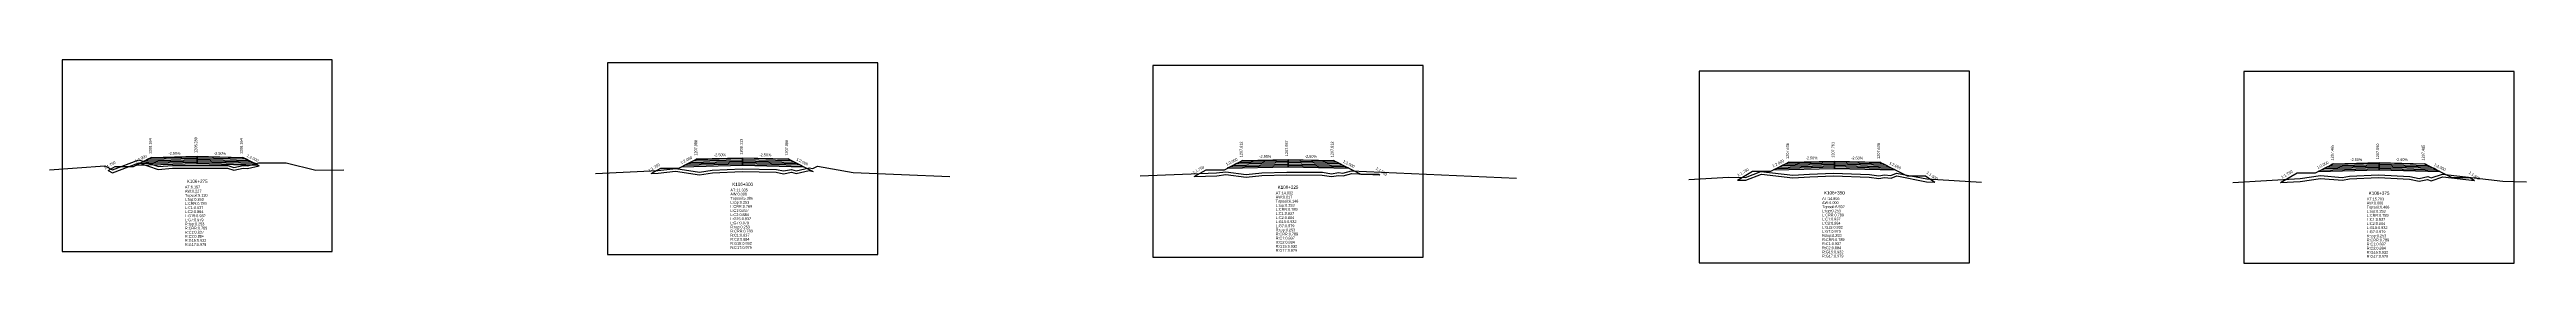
# Model space of a CAD drawing. Extents: x -7 to 78429, y 1189 to 1262.
# Drawn here: x 49687.4 to 49959.7, y 1196.6 to 1218.9 of the extents above; entities that cross this region are included whole.
import ezdxf
from ezdxf.enums import TextEntityAlignment as Align

# ---------------------------------------------------------------- set-up
doc = ezdxf.new("R2010")
doc.units = 0

msp = doc.modelspace()

# ---------------------------------------------------------------- linework, layer by layer
at = {"layer": 'A4_BORDER', "color": 7}
for points in [[(49688.762, 1197.864), (49718.462, 1197.864), (49718.462, 1218.864), (49688.762, 1218.864), (49688.762, 1197.864)], [(49748.727, 1197.537), (49778.427, 1197.537), (49778.427, 1218.537), (49748.727, 1218.537), (49748.727, 1197.537)], [(49808.68, 1197.216), (49838.38, 1197.216), (49838.38, 1218.216), (49808.68, 1218.216), (49808.68, 1197.216)], [(49868.741, 1196.601), (49898.441, 1196.601), (49898.441, 1217.601), (49868.741, 1217.601), (49868.741, 1196.601)], [(49928.618, 1196.562), (49958.318, 1196.562), (49958.318, 1217.562), (49928.618, 1217.562), (49928.618, 1196.562)]]:
    msp.add_lwpolyline(points, dxfattribs=at)
at = {"layer": 'CLEAR_GROUND', "color": 8}
for points in [[(49693.825, 1206.714), (49694.289, 1206.465), (49697.202, 1207.569), (49699.313, 1206.849), (49700.905, 1206.973), (49703.491, 1206.987), (49706.934, 1206.966), (49707.629, 1206.758), (49708.668, 1206.976), (49709.15, 1206.932), (49710.436, 1207.25), (49710.44, 1207.25)], [(49753.525, 1206.387), (49754.292, 1206.423), (49756.211, 1206.661), (49758.839, 1206.249), (49760.244, 1206.479), (49763.515, 1206.612), (49767.258, 1206.534), (49768.072, 1206.375), (49768.933, 1206.526), (49769.444, 1206.392), (49770.882, 1206.716), (49771.316, 1206.618)], [(49813.225, 1206.066), (49815.695, 1206.156), (49816.69, 1206.281), (49818.932, 1205.979), (49820.668, 1206.169), (49823.399, 1206.262), (49827.286, 1206.229), (49828.326, 1206.07), (49829.084, 1206.192), (49829.576, 1206.128), (49830.547, 1206.393), (49833.612, 1206.257)], [(49872.925, 1205.684), (49873.874, 1205.663), (49875.563, 1206.307), (49879.007, 1205.909), (49880.883, 1206.037), (49883.51, 1206.148), (49887.432, 1205.986), (49888.491, 1205.843), (49889.103, 1205.948), (49889.845, 1205.887), (49890.456, 1206.126), (49893.706, 1205.502), (49894.619, 1205.451)], [(49932.625, 1205.412), (49934.813, 1205.538), (49937.047, 1205.861), (49939.434, 1205.67), (49940.235, 1205.803), (49943.417, 1205.968), (49946.827, 1205.763), (49947.868, 1205.56), (49948.795, 1205.757), (49949.207, 1205.612), (49950.477, 1206.025), (49953.976, 1205.626)]]:
    msp.add_lwpolyline(points, dxfattribs=at)
at = {"layer": 'DESIGN_ROAD_TRIMMED', "color": 1}
for points in [[(49693.825, 1206.714), (49694.612, 1207.164), (49696.612, 1207.164), (49698.612, 1208.164), (49698.612, 1208.164), (49698.507, 1208.111), (49698.507, 1208.111), (49698.191, 1207.953), (49698.191, 1207.953), (49697.875, 1207.796), (49697.875, 1207.796), (49697.56, 1207.638), (49697.56, 1207.638), (49697.244, 1207.48), (49697.244, 1207.48), (49696.928, 1207.322), (49703.612, 1207.489), (49703.612, 1207.639), (49703.612, 1207.639), (49703.612, 1207.789), (49703.612, 1207.789), (49703.612, 1207.939), (49703.612, 1207.939), (49703.612, 1208.089), (49703.612, 1208.089), (49703.612, 1208.239), (49703.612, 1208.239), (49703.612, 1208.289), (49703.612, 1208.289), (49703.612, 1208.289), (49703.612, 1208.289), (49703.612, 1208.289), (49703.612, 1208.239), (49703.612, 1208.239), (49703.612, 1208.089), (49703.612, 1208.089), (49703.612, 1207.939), (49703.612, 1207.939), (49703.612, 1207.789), (49703.612, 1207.789), (49703.612, 1207.639), (49703.612, 1207.639), (49703.612, 1207.489), (49710.297, 1207.322), (49709.981, 1207.48), (49709.981, 1207.48), (49709.665, 1207.638), (49709.665, 1207.638), (49709.349, 1207.796), (49709.349, 1207.796), (49709.033, 1207.953), (49709.033, 1207.953), (49708.718, 1208.111), (49708.718, 1208.111), (49708.612, 1208.164), (49708.612, 1208.164), (49710.44, 1207.25)], [(49753.525, 1206.387), (49754.577, 1206.988), (49756.577, 1206.988), (49758.577, 1207.988), (49758.577, 1207.988), (49758.472, 1207.935), (49758.472, 1207.935), (49758.156, 1207.777), (49758.156, 1207.777), (49757.84, 1207.62), (49757.84, 1207.62), (49757.524, 1207.462), (49757.524, 1207.462), (49757.209, 1207.304), (49757.209, 1207.304), (49756.893, 1207.146), (49763.577, 1207.313), (49763.577, 1207.463), (49763.577, 1207.463), (49763.577, 1207.613), (49763.577, 1207.613), (49763.577, 1207.763), (49763.577, 1207.763), (49763.577, 1207.913), (49763.577, 1207.913), (49763.577, 1208.063), (49763.577, 1208.063), (49763.577, 1208.113), (49763.577, 1208.113), (49763.577, 1208.113), (49763.577, 1208.113), (49763.577, 1208.113), (49763.577, 1208.063), (49763.577, 1208.063), (49763.577, 1207.913), (49763.577, 1207.913), (49763.577, 1207.763), (49763.577, 1207.763), (49763.577, 1207.613), (49763.577, 1207.613), (49763.577, 1207.463), (49763.577, 1207.463), (49763.577, 1207.313), (49770.261, 1207.146), (49769.945, 1207.304), (49769.945, 1207.304), (49769.63, 1207.462), (49769.63, 1207.462), (49769.314, 1207.62), (49769.314, 1207.62), (49768.998, 1207.777), (49768.998, 1207.777), (49768.682, 1207.935), (49768.682, 1207.935), (49768.577, 1207.988), (49768.577, 1207.988), (49771.316, 1206.618)], [(49813.225, 1206.066), (49814.53, 1206.812), (49816.53, 1206.812), (49818.53, 1207.812), (49818.53, 1207.812), (49818.425, 1207.759), (49818.425, 1207.759), (49818.109, 1207.601), (49818.109, 1207.601), (49817.793, 1207.444), (49817.793, 1207.444), (49817.477, 1207.286), (49817.477, 1207.286), (49817.162, 1207.128), (49817.162, 1207.128), (49816.846, 1206.97), (49823.53, 1207.137), (49823.53, 1207.287), (49823.53, 1207.287), (49823.53, 1207.437), (49823.53, 1207.437), (49823.53, 1207.587), (49823.53, 1207.587), (49823.53, 1207.737), (49823.53, 1207.737), (49823.53, 1207.887), (49823.53, 1207.887), (49823.53, 1207.937), (49823.53, 1207.937), (49823.53, 1207.937), (49823.53, 1207.937), (49823.53, 1207.937), (49823.53, 1207.887), (49823.53, 1207.887), (49823.53, 1207.737), (49823.53, 1207.737), (49823.53, 1207.587), (49823.53, 1207.587), (49823.53, 1207.437), (49823.53, 1207.437), (49823.53, 1207.287), (49823.53, 1207.287), (49823.53, 1207.137), (49830.214, 1206.97), (49829.898, 1207.128), (49829.898, 1207.128), (49829.583, 1207.286), (49829.583, 1207.286), (49829.267, 1207.444), (49829.267, 1207.444), (49828.951, 1207.601), (49828.951, 1207.601), (49828.635, 1207.759), (49828.635, 1207.759), (49828.53, 1207.812), (49828.53, 1207.812), (49831.53, 1206.312), (49833.53, 1206.312), (49833.612, 1206.257)], [(49872.925, 1205.684), (49874.591, 1206.636), (49876.591, 1206.636), (49878.591, 1207.636), (49878.591, 1207.636), (49878.486, 1207.583), (49878.486, 1207.583), (49878.17, 1207.425), (49878.17, 1207.425), (49877.854, 1207.268), (49877.854, 1207.268), (49877.539, 1207.11), (49877.539, 1207.11), (49877.223, 1206.952), (49877.223, 1206.952), (49876.907, 1206.794), (49883.591, 1206.961), (49883.591, 1207.111), (49883.591, 1207.111), (49883.591, 1207.261), (49883.591, 1207.261), (49883.591, 1207.411), (49883.591, 1207.411), (49883.591, 1207.561), (49883.591, 1207.561), (49883.591, 1207.711), (49883.591, 1207.711), (49883.591, 1207.761), (49883.591, 1207.761), (49883.591, 1207.761), (49883.591, 1207.761), (49883.591, 1207.761), (49883.591, 1207.711), (49883.591, 1207.711), (49883.591, 1207.561), (49883.591, 1207.561), (49883.591, 1207.411), (49883.591, 1207.411), (49883.591, 1207.261), (49883.591, 1207.261), (49883.591, 1207.111), (49883.591, 1207.111), (49883.591, 1206.961), (49890.275, 1206.794), (49889.96, 1206.952), (49889.96, 1206.952), (49889.644, 1207.11), (49889.644, 1207.11), (49889.328, 1207.268), (49889.328, 1207.268), (49889.012, 1207.425), (49889.012, 1207.425), (49888.696, 1207.583), (49888.696, 1207.583), (49888.591, 1207.636), (49888.591, 1207.636), (49891.591, 1206.136), (49893.591, 1206.136), (49894.619, 1205.451)], [(49932.625, 1205.412), (49934.468, 1206.465), (49936.468, 1206.465), (49938.468, 1207.465), (49938.468, 1207.465), (49938.363, 1207.412), (49938.363, 1207.412), (49938.047, 1207.254), (49938.047, 1207.254), (49937.731, 1207.097), (49937.731, 1207.097), (49937.416, 1206.939), (49937.416, 1206.939), (49937.1, 1206.781), (49937.1, 1206.781), (49936.784, 1206.623), (49943.468, 1206.79), (49943.468, 1206.94), (49943.468, 1206.94), (49943.468, 1207.09), (49943.468, 1207.09), (49943.468, 1207.24), (49943.468, 1207.24), (49943.468, 1207.39), (49943.468, 1207.39), (49943.468, 1207.54), (49943.468, 1207.54), (49943.468, 1207.59), (49943.468, 1207.59), (49943.468, 1207.59), (49943.468, 1207.59), (49943.468, 1207.59), (49943.468, 1207.54), (49943.468, 1207.54), (49943.468, 1207.39), (49943.468, 1207.39), (49943.468, 1207.24), (49943.468, 1207.24), (49943.468, 1207.09), (49943.468, 1207.09), (49943.468, 1206.94), (49943.468, 1206.94), (49943.468, 1206.79), (49950.152, 1206.623), (49949.837, 1206.781), (49949.837, 1206.781), (49949.521, 1206.939), (49949.521, 1206.939), (49949.205, 1207.097), (49949.205, 1207.097), (49948.889, 1207.254), (49948.889, 1207.254), (49948.574, 1207.412), (49948.574, 1207.412), (49948.468, 1207.465), (49948.468, 1207.465), (49951.468, 1205.965), (49953.468, 1205.965), (49953.976, 1205.626)]]:
    msp.add_lwpolyline(points, dxfattribs=at)
at = {"layer": 'FINISHED_ROAD', "color": 2}
for points in [[(49694.612, 1207.164), (49696.612, 1207.164), (49698.612, 1208.164), (49698.612, 1208.164), (49703.612, 1208.289), (49708.612, 1208.164), (49708.612, 1208.164)], [(49754.577, 1206.988), (49756.577, 1206.988), (49758.577, 1207.988), (49758.577, 1207.988), (49763.577, 1208.113), (49768.577, 1207.988), (49768.577, 1207.988)], [(49814.53, 1206.812), (49816.53, 1206.812), (49818.53, 1207.812), (49818.53, 1207.812), (49823.53, 1207.937), (49828.53, 1207.812), (49828.53, 1207.812), (49831.53, 1206.312), (49833.53, 1206.312)], [(49874.591, 1206.636), (49876.591, 1206.636), (49878.591, 1207.636), (49878.591, 1207.636), (49883.591, 1207.761), (49888.591, 1207.636), (49888.591, 1207.636), (49891.591, 1206.136), (49893.591, 1206.136)], [(49934.468, 1206.465), (49936.468, 1206.465), (49938.468, 1207.465), (49938.468, 1207.465), (49943.468, 1207.59), (49948.468, 1207.465), (49948.468, 1207.465), (49951.468, 1205.965), (49953.468, 1205.965)]]:
    msp.add_lwpolyline(points, dxfattribs=at)
at = {"layer": 'LAYER_0', "color": 4}
for points in [[(49698.612, 1208.164), (49698.507, 1208.111), (49703.612, 1208.239), (49703.612, 1208.289)], [(49758.577, 1207.988), (49758.472, 1207.935), (49763.577, 1208.063), (49763.577, 1208.113)], [(49818.53, 1207.812), (49818.425, 1207.759), (49823.53, 1207.887), (49823.53, 1207.937)], [(49878.591, 1207.636), (49878.486, 1207.583), (49883.591, 1207.711), (49883.591, 1207.761)], [(49938.468, 1207.465), (49938.363, 1207.412), (49943.468, 1207.54), (49943.468, 1207.59)]]:
    msp.add_lwpolyline(points, dxfattribs=at)
at = {"layer": 'LAYER_1', "color": 4}
for points in [[(49698.507, 1208.111), (49698.191, 1207.953), (49703.612, 1208.089), (49703.612, 1208.239)], [(49758.472, 1207.935), (49758.156, 1207.777), (49763.577, 1207.913), (49763.577, 1208.063)], [(49818.425, 1207.759), (49818.109, 1207.601), (49823.53, 1207.737), (49823.53, 1207.887)], [(49878.486, 1207.583), (49878.17, 1207.425), (49883.591, 1207.561), (49883.591, 1207.711)], [(49938.363, 1207.412), (49938.047, 1207.254), (49943.468, 1207.39), (49943.468, 1207.54)]]:
    msp.add_lwpolyline(points, dxfattribs=at)
at = {"layer": 'LAYER_10', "color": 6}
for points in [[(49709.665, 1207.638), (49709.981, 1207.48), (49703.612, 1207.639), (49703.612, 1207.789)], [(49769.63, 1207.462), (49769.945, 1207.304), (49763.577, 1207.463), (49763.577, 1207.613)], [(49829.583, 1207.286), (49829.898, 1207.128), (49823.53, 1207.287), (49823.53, 1207.437)], [(49889.644, 1207.11), (49889.96, 1206.952), (49883.591, 1207.111), (49883.591, 1207.261)], [(49949.521, 1206.939), (49949.837, 1206.781), (49943.468, 1206.94), (49943.468, 1207.09)]]:
    msp.add_lwpolyline(points, dxfattribs=at)
at = {"layer": 'LAYER_11', "color": 6}
for points in [[(49709.981, 1207.48), (49710.297, 1207.322), (49703.612, 1207.489), (49703.612, 1207.639)], [(49769.945, 1207.304), (49770.261, 1207.146), (49763.577, 1207.313), (49763.577, 1207.463)], [(49829.898, 1207.128), (49830.214, 1206.97), (49823.53, 1207.137), (49823.53, 1207.287)], [(49889.96, 1206.952), (49890.275, 1206.794), (49883.591, 1206.961), (49883.591, 1207.111)], [(49949.837, 1206.781), (49950.152, 1206.623), (49943.468, 1206.79), (49943.468, 1206.94)]]:
    msp.add_lwpolyline(points, dxfattribs=at)
at = {"layer": 'LAYER_2', "color": 4}
for points in [[(49698.191, 1207.953), (49697.875, 1207.796), (49703.612, 1207.939), (49703.612, 1208.089)], [(49758.156, 1207.777), (49757.84, 1207.62), (49763.577, 1207.763), (49763.577, 1207.913)], [(49818.109, 1207.601), (49817.793, 1207.444), (49823.53, 1207.587), (49823.53, 1207.737)], [(49878.17, 1207.425), (49877.854, 1207.268), (49883.591, 1207.411), (49883.591, 1207.561)], [(49938.047, 1207.254), (49937.731, 1207.097), (49943.468, 1207.24), (49943.468, 1207.39)]]:
    msp.add_lwpolyline(points, dxfattribs=at)
at = {"layer": 'LAYER_3', "color": 4}
for points in [[(49697.875, 1207.796), (49697.56, 1207.638), (49703.612, 1207.789), (49703.612, 1207.939)], [(49757.84, 1207.62), (49757.524, 1207.462), (49763.577, 1207.613), (49763.577, 1207.763)], [(49817.793, 1207.444), (49817.477, 1207.286), (49823.53, 1207.437), (49823.53, 1207.587)], [(49877.854, 1207.268), (49877.539, 1207.11), (49883.591, 1207.261), (49883.591, 1207.411)], [(49937.731, 1207.097), (49937.416, 1206.939), (49943.468, 1207.09), (49943.468, 1207.24)]]:
    msp.add_lwpolyline(points, dxfattribs=at)
at = {"layer": 'LAYER_4', "color": 4}
for points in [[(49697.56, 1207.638), (49697.244, 1207.48), (49703.612, 1207.639), (49703.612, 1207.789)], [(49757.524, 1207.462), (49757.209, 1207.304), (49763.577, 1207.463), (49763.577, 1207.613)], [(49817.477, 1207.286), (49817.162, 1207.128), (49823.53, 1207.287), (49823.53, 1207.437)], [(49877.539, 1207.11), (49877.223, 1206.952), (49883.591, 1207.111), (49883.591, 1207.261)], [(49937.416, 1206.939), (49937.1, 1206.781), (49943.468, 1206.94), (49943.468, 1207.09)]]:
    msp.add_lwpolyline(points, dxfattribs=at)
at = {"layer": 'LAYER_5', "color": 4}
for points in [[(49697.244, 1207.48), (49696.928, 1207.322), (49703.612, 1207.489), (49703.612, 1207.639)], [(49757.209, 1207.304), (49756.893, 1207.146), (49763.577, 1207.313), (49763.577, 1207.463)], [(49817.162, 1207.128), (49816.846, 1206.97), (49823.53, 1207.137), (49823.53, 1207.287)], [(49877.223, 1206.952), (49876.907, 1206.794), (49883.591, 1206.961), (49883.591, 1207.111)], [(49937.1, 1206.781), (49936.784, 1206.623), (49943.468, 1206.79), (49943.468, 1206.94)]]:
    msp.add_lwpolyline(points, dxfattribs=at)
at = {"layer": 'LAYER_6', "color": 6}
for points in [[(49708.612, 1208.164), (49708.718, 1208.111), (49703.612, 1208.239), (49703.612, 1208.289)], [(49768.577, 1207.988), (49768.682, 1207.935), (49763.577, 1208.063), (49763.577, 1208.113)], [(49828.53, 1207.812), (49828.635, 1207.759), (49823.53, 1207.887), (49823.53, 1207.937)], [(49888.591, 1207.636), (49888.696, 1207.583), (49883.591, 1207.711), (49883.591, 1207.761)], [(49948.468, 1207.465), (49948.574, 1207.412), (49943.468, 1207.54), (49943.468, 1207.59)]]:
    msp.add_lwpolyline(points, dxfattribs=at)
at = {"layer": 'LAYER_7', "color": 6}
for points in [[(49708.718, 1208.111), (49709.033, 1207.953), (49703.612, 1208.089), (49703.612, 1208.239)], [(49768.682, 1207.935), (49768.998, 1207.777), (49763.577, 1207.913), (49763.577, 1208.063)], [(49828.635, 1207.759), (49828.951, 1207.601), (49823.53, 1207.737), (49823.53, 1207.887)], [(49888.696, 1207.583), (49889.012, 1207.425), (49883.591, 1207.561), (49883.591, 1207.711)], [(49948.574, 1207.412), (49948.889, 1207.254), (49943.468, 1207.39), (49943.468, 1207.54)]]:
    msp.add_lwpolyline(points, dxfattribs=at)
at = {"layer": 'LAYER_8', "color": 6}
for points in [[(49709.033, 1207.953), (49709.349, 1207.796), (49703.612, 1207.939), (49703.612, 1208.089)], [(49768.998, 1207.777), (49769.314, 1207.62), (49763.577, 1207.763), (49763.577, 1207.913)], [(49828.951, 1207.601), (49829.267, 1207.444), (49823.53, 1207.587), (49823.53, 1207.737)], [(49889.012, 1207.425), (49889.328, 1207.268), (49883.591, 1207.411), (49883.591, 1207.561)], [(49948.889, 1207.254), (49949.205, 1207.097), (49943.468, 1207.24), (49943.468, 1207.39)]]:
    msp.add_lwpolyline(points, dxfattribs=at)
at = {"layer": 'LAYER_9', "color": 6}
for points in [[(49709.349, 1207.796), (49709.665, 1207.638), (49703.612, 1207.789), (49703.612, 1207.939)], [(49769.314, 1207.62), (49769.63, 1207.462), (49763.577, 1207.613), (49763.577, 1207.763)], [(49829.267, 1207.444), (49829.583, 1207.286), (49823.53, 1207.437), (49823.53, 1207.587)], [(49889.328, 1207.268), (49889.644, 1207.11), (49883.591, 1207.261), (49883.591, 1207.411)], [(49949.205, 1207.097), (49949.521, 1206.939), (49943.468, 1207.09), (49943.468, 1207.24)]]:
    msp.add_lwpolyline(points, dxfattribs=at)
at = {"layer": 'NATURAL_GROUND', "color": 3}
for points in [[(49687.382, 1206.787), (49693.468, 1207.247), (49694.31, 1206.794), (49697.196, 1207.888), (49699.351, 1207.152), (49700.892, 1207.273), (49703.491, 1207.287), (49706.978, 1207.266), (49707.642, 1207.067), (49708.65, 1207.279), (49709.127, 1207.235), (49710.398, 1207.55), (49713.397, 1207.572), (49716.661, 1206.767), (49719.722, 1206.803)], [(49747.399, 1206.402), (49754.266, 1206.722), (49756.216, 1206.964), (49758.838, 1206.553), (49760.214, 1206.778), (49763.512, 1206.912), (49767.29, 1206.834), (49768.075, 1206.68), (49768.945, 1206.833), (49769.449, 1206.701), (49770.882, 1207.024), (49771.288, 1206.932), (49771.816, 1207.192), (49775.724, 1206.496), (49786.344, 1206.051)], [(49807.287, 1206.151), (49815.671, 1206.455), (49816.691, 1206.584), (49818.936, 1206.282), (49820.647, 1206.468), (49823.395, 1206.562), (49827.31, 1206.528), (49828.325, 1206.374), (49829.079, 1206.495), (49829.555, 1206.433), (49830.513, 1206.695), (49848.646, 1205.891)], [(49867.598, 1205.729), (49871.937, 1206.006), (49873.822, 1205.964), (49875.524, 1206.614), (49879.014, 1206.21), (49880.866, 1206.337), (49883.51, 1206.449), (49887.458, 1206.285), (49888.485, 1206.147), (49889.089, 1206.25), (49889.8, 1206.192), (49890.427, 1206.437), (49893.743, 1205.8), (49899.772, 1205.465)], [(49927.399, 1205.411), (49934.783, 1205.837), (49937.037, 1206.162), (49939.421, 1205.972), (49940.202, 1206.101), (49943.418, 1206.268), (49946.865, 1206.061), (49947.865, 1205.866), (49948.815, 1206.068), (49949.211, 1205.928), (49950.446, 1206.33), (49957.081, 1205.574), (49959.672, 1205.475)]]:
    msp.add_lwpolyline(points, dxfattribs=at)
at = {"layer": 'STRUCTURE_LEFT', "color": 4}
for points in [[(49698.612, 1208.164), (49698.507, 1208.111), (49698.507, 1208.111), (49698.191, 1207.953), (49698.191, 1207.953), (49697.875, 1207.796), (49697.875, 1207.796), (49697.56, 1207.638), (49697.56, 1207.638), (49697.244, 1207.48), (49697.244, 1207.48), (49696.928, 1207.322), (49703.612, 1207.489), (49703.612, 1207.639), (49703.612, 1207.639), (49703.612, 1207.789), (49703.612, 1207.789), (49703.612, 1207.939), (49703.612, 1207.939), (49703.612, 1208.089), (49703.612, 1208.089), (49703.612, 1208.239), (49703.612, 1208.239), (49703.612, 1208.289), (49703.612, 1208.289)], [(49758.577, 1207.988), (49758.472, 1207.935), (49758.472, 1207.935), (49758.156, 1207.777), (49758.156, 1207.777), (49757.84, 1207.62), (49757.84, 1207.62), (49757.524, 1207.462), (49757.524, 1207.462), (49757.209, 1207.304), (49757.209, 1207.304), (49756.893, 1207.146), (49763.577, 1207.313), (49763.577, 1207.463), (49763.577, 1207.463), (49763.577, 1207.613), (49763.577, 1207.613), (49763.577, 1207.763), (49763.577, 1207.763), (49763.577, 1207.913), (49763.577, 1207.913), (49763.577, 1208.063), (49763.577, 1208.063), (49763.577, 1208.113), (49763.577, 1208.113)], [(49818.53, 1207.812), (49818.425, 1207.759), (49818.425, 1207.759), (49818.109, 1207.601), (49818.109, 1207.601), (49817.793, 1207.444), (49817.793, 1207.444), (49817.477, 1207.286), (49817.477, 1207.286), (49817.162, 1207.128), (49817.162, 1207.128), (49816.846, 1206.97), (49823.53, 1207.137), (49823.53, 1207.287), (49823.53, 1207.287), (49823.53, 1207.437), (49823.53, 1207.437), (49823.53, 1207.587), (49823.53, 1207.587), (49823.53, 1207.737), (49823.53, 1207.737), (49823.53, 1207.887), (49823.53, 1207.887), (49823.53, 1207.937), (49823.53, 1207.937)], [(49878.591, 1207.636), (49878.486, 1207.583), (49878.486, 1207.583), (49878.17, 1207.425), (49878.17, 1207.425), (49877.854, 1207.268), (49877.854, 1207.268), (49877.539, 1207.11), (49877.539, 1207.11), (49877.223, 1206.952), (49877.223, 1206.952), (49876.907, 1206.794), (49883.591, 1206.961), (49883.591, 1207.111), (49883.591, 1207.111), (49883.591, 1207.261), (49883.591, 1207.261), (49883.591, 1207.411), (49883.591, 1207.411), (49883.591, 1207.561), (49883.591, 1207.561), (49883.591, 1207.711), (49883.591, 1207.711), (49883.591, 1207.761), (49883.591, 1207.761)], [(49938.468, 1207.465), (49938.363, 1207.412), (49938.363, 1207.412), (49938.047, 1207.254), (49938.047, 1207.254), (49937.731, 1207.097), (49937.731, 1207.097), (49937.416, 1206.939), (49937.416, 1206.939), (49937.1, 1206.781), (49937.1, 1206.781), (49936.784, 1206.623), (49943.468, 1206.79), (49943.468, 1206.94), (49943.468, 1206.94), (49943.468, 1207.09), (49943.468, 1207.09), (49943.468, 1207.24), (49943.468, 1207.24), (49943.468, 1207.39), (49943.468, 1207.39), (49943.468, 1207.54), (49943.468, 1207.54), (49943.468, 1207.59), (49943.468, 1207.59)]]:
    msp.add_lwpolyline(points, dxfattribs=at)
at = {"layer": 'STRUCTURE_RIGHT', "color": 6}
for points in [[(49703.612, 1208.289), (49703.612, 1208.289), (49703.612, 1208.239), (49703.612, 1208.239), (49703.612, 1208.089), (49703.612, 1208.089), (49703.612, 1207.939), (49703.612, 1207.939), (49703.612, 1207.789), (49703.612, 1207.789), (49703.612, 1207.639), (49703.612, 1207.639), (49703.612, 1207.489), (49710.297, 1207.322), (49709.981, 1207.48), (49709.981, 1207.48), (49709.665, 1207.638), (49709.665, 1207.638), (49709.349, 1207.796), (49709.349, 1207.796), (49709.033, 1207.953), (49709.033, 1207.953), (49708.718, 1208.111), (49708.718, 1208.111), (49708.612, 1208.164)], [(49763.577, 1208.113), (49763.577, 1208.113), (49763.577, 1208.063), (49763.577, 1208.063), (49763.577, 1207.913), (49763.577, 1207.913), (49763.577, 1207.763), (49763.577, 1207.763), (49763.577, 1207.613), (49763.577, 1207.613), (49763.577, 1207.463), (49763.577, 1207.463), (49763.577, 1207.313), (49770.261, 1207.146), (49769.945, 1207.304), (49769.945, 1207.304), (49769.63, 1207.462), (49769.63, 1207.462), (49769.314, 1207.62), (49769.314, 1207.62), (49768.998, 1207.777), (49768.998, 1207.777), (49768.682, 1207.935), (49768.682, 1207.935), (49768.577, 1207.988)], [(49823.53, 1207.937), (49823.53, 1207.937), (49823.53, 1207.887), (49823.53, 1207.887), (49823.53, 1207.737), (49823.53, 1207.737), (49823.53, 1207.587), (49823.53, 1207.587), (49823.53, 1207.437), (49823.53, 1207.437), (49823.53, 1207.287), (49823.53, 1207.287), (49823.53, 1207.137), (49830.214, 1206.97), (49829.898, 1207.128), (49829.898, 1207.128), (49829.583, 1207.286), (49829.583, 1207.286), (49829.267, 1207.444), (49829.267, 1207.444), (49828.951, 1207.601), (49828.951, 1207.601), (49828.635, 1207.759), (49828.635, 1207.759), (49828.53, 1207.812)], [(49883.591, 1207.761), (49883.591, 1207.761), (49883.591, 1207.711), (49883.591, 1207.711), (49883.591, 1207.561), (49883.591, 1207.561), (49883.591, 1207.411), (49883.591, 1207.411), (49883.591, 1207.261), (49883.591, 1207.261), (49883.591, 1207.111), (49883.591, 1207.111), (49883.591, 1206.961), (49890.275, 1206.794), (49889.96, 1206.952), (49889.96, 1206.952), (49889.644, 1207.11), (49889.644, 1207.11), (49889.328, 1207.268), (49889.328, 1207.268), (49889.012, 1207.425), (49889.012, 1207.425), (49888.696, 1207.583), (49888.696, 1207.583), (49888.591, 1207.636)], [(49943.468, 1207.59), (49943.468, 1207.59), (49943.468, 1207.54), (49943.468, 1207.54), (49943.468, 1207.39), (49943.468, 1207.39), (49943.468, 1207.24), (49943.468, 1207.24), (49943.468, 1207.09), (49943.468, 1207.09), (49943.468, 1206.94), (49943.468, 1206.94), (49943.468, 1206.79), (49950.152, 1206.623), (49949.837, 1206.781), (49949.837, 1206.781), (49949.521, 1206.939), (49949.521, 1206.939), (49949.205, 1207.097), (49949.205, 1207.097), (49948.889, 1207.254), (49948.889, 1207.254), (49948.574, 1207.412), (49948.574, 1207.412), (49948.468, 1207.465)]]:
    msp.add_lwpolyline(points, dxfattribs=at)

# ---------------------------------------------------------------- texts
at = {"layer": 'INFO_TEXT'}
for s, p in [('AT:6.157', (49702.262, 1204.764)), ('AW:0.227', (49702.262, 1204.314)), ('Topsoil:5.130', (49702.262, 1203.864)), ('L:top:0.253', (49702.262, 1203.414)), ('AT:11.335', (49762.227, 1204.437)), ('AW:0.000', (49762.227, 1203.987)), ('Topsoil:5.386', (49762.227, 1203.537)), ('AT:14.032', (49822.18, 1204.116)), ('AW:0.017', (49822.18, 1203.666)), ('Topsoil:6.148', (49822.18, 1203.216)), ('AT:14.966', (49882.241, 1203.501)), ('AT:15.703', (49942.118, 1203.462)), ('L:CRR:0.789', (49702.262, 1202.964)), ('L:C1:0.837', (49702.262, 1202.514)), ('L:C2:0.884', (49702.262, 1202.064)), ('L:G15:0.932', (49702.262, 1201.614)), ('L:G7:0.979', (49702.262, 1201.164)), ('R:top:0.253', (49702.262, 1200.714)), ('L:top:0.253', (49762.227, 1203.087)), ('L:CRR:0.789', (49762.227, 1202.637)), ('L:C1:0.837', (49762.227, 1202.187)), ('L:C2:0.884', (49762.227, 1201.737)), ('L:G15:0.932', (49762.227, 1201.287)), ('L:G7:0.979', (49762.227, 1200.837)), ('L:top:0.253', (49822.18, 1202.766)), ('L:CRR:0.789', (49822.18, 1202.316)), ('L:C1:0.837', (49822.18, 1201.866)), ('L:C2:0.884', (49822.18, 1201.416)), ('L:G15:0.932', (49822.18, 1200.966)), ('L:G7:0.979', (49822.18, 1200.516)), ('AW:0.000', (49882.241, 1203.051)), ('Topsoil:6.592', (49882.241, 1202.601)), ('L:top:0.253', (49882.241, 1202.151)), ('L:CRR:0.789', (49882.241, 1201.701)), ('L:C1:0.837', (49882.241, 1201.251)), ('L:C2:0.884', (49882.241, 1200.801)), ('AW:0.000', (49942.118, 1203.012)), ('Topsoil:6.468', (49942.118, 1202.562)), ('L:top:0.253', (49942.118, 1202.112)), ('L:CRR:0.789', (49942.118, 1201.662)), ('L:C1:0.837', (49942.118, 1201.212)), ('L:C2:0.884', (49942.118, 1200.762)), ('R:CRR:0.789', (49702.262, 1200.264)), ('R:C1:0.837', (49702.262, 1199.814)), ('R:C2:0.884', (49702.262, 1199.364)), ('R:G15:0.932', (49702.262, 1198.914)), ('R:G17:0.979', (49702.262, 1198.464)), ('R:top:0.253', (49762.227, 1200.387)), ('R:CRR:0.789', (49762.227, 1199.937)), ('R:C1:0.837', (49762.227, 1199.487)), ('R:C2:0.884', (49762.227, 1199.037)), ('R:G15:0.932', (49762.227, 1198.587)), ('R:G17:0.979', (49762.227, 1198.137)), ('R:top:0.253', (49822.18, 1200.066)), ('R:CRR:0.789', (49822.18, 1199.616)), ('R:C1:0.837', (49822.18, 1199.166)), ('R:C2:0.884', (49822.18, 1198.716)), ('R:G15:0.932', (49822.18, 1198.266)), ('R:G17:0.979', (49822.18, 1197.816)), ('L:G15:0.932', (49882.241, 1200.351)), ('L:G7:0.979', (49882.241, 1199.901)), ('R:top:0.253', (49882.241, 1199.451)), ('R:CRR:0.789', (49882.241, 1199.001)), ('R:C1:0.837', (49882.241, 1198.551)), ('R:C2:0.884', (49882.241, 1198.101)), ('L:G15:0.932', (49942.118, 1200.312)), ('L:G7:0.979', (49942.118, 1199.862)), ('R:top:0.253', (49942.118, 1199.412)), ('R:CRR:0.789', (49942.118, 1198.962)), ('R:C1:0.837', (49942.118, 1198.512)), ('R:C2:0.884', (49942.118, 1198.062)), ('R:G15:0.932', (49882.241, 1197.651)), ('R:G17:0.979', (49882.241, 1197.201)), ('R:G15:0.932', (49942.118, 1197.612)), ('R:G17:0.979', (49942.118, 1197.162))]:
    msp.add_text(s, height=0.3, dxfattribs=at).set_placement(p)
at = {"layer": 'LEFT_TEXT_H'}
for s, p in [('1208.164', (49698.612, 1208.524)), ('1207.988', (49758.577, 1208.348)), ('1207.812', (49818.53, 1208.172)), ('1207.636', (49878.591, 1207.996)), ('1207.465', (49938.468, 1207.825))]:
    msp.add_text(s, height=0.3, rotation=90, dxfattribs=at).set_placement(p)
at = {"layer": 'POINT_TEXT_H'}
for s, p in [('1208.289', (49703.612, 1208.649)), ('1208.113', (49763.577, 1208.473)), ('1207.937', (49823.53, 1208.297)), ('1207.761', (49883.591, 1208.121)), ('1207.590', (49943.468, 1207.95))]:
    msp.add_text(s, height=0.3, rotation=90, dxfattribs=at).set_placement(p)
at = {"layer": 'RIGHT_TEXT_H'}
for s, p in [('1208.164', (49708.612, 1208.524)), ('1207.988', (49768.577, 1208.348)), ('1207.812', (49828.53, 1208.172)), ('1207.636', (49888.591, 1207.996)), ('1207.465', (49948.468, 1207.825))]:
    msp.add_text(s, height=0.3, rotation=90, dxfattribs=at).set_placement(p)
at = {"layer": 'SLOPE_left'}
for s, rotation, p in [('1:1.750', 29.745, (49694.129, 1207.095)), ('1:2.000', 26.565, (49697.532, 1207.825)), ('1:1.750', 29.745, (49753.962, 1206.844)), ('1:2.000', 26.565, (49757.496, 1207.649)), ('1:1.750', 29.745, (49813.788, 1206.595)), ('1:2.000', 26.565, (49817.45, 1207.473)), ('1:1.750', 29.745, (49873.669, 1206.316)), ('1:2.000', 26.565, (49877.511, 1207.297)), ('1:1.750', 29.745, (49933.457, 1206.095)), ('1:2.000', 26.565, (49937.388, 1207.126))]:
    msp.add_text(s, height=0.3, rotation=rotation, dxfattribs=at).set_placement(p, align=Align.BOTTOM_CENTER)
at = {"layer": 'SLOPE_right'}
for s, rotation, p in [('1:2.000', -26.565, (49709.607, 1207.868)), ('1:2.000', -26.565, (49770.027, 1207.464)), ('1:2.000', -26.565, (49830.111, 1207.223)), ('1:1.500', -33.69, (49833.671, 1206.434)), ('1:2.000', -26.565, (49890.172, 1207.047)), ('1:1.500', -33.69, (49894.205, 1205.943)), ('1:2.000', -26.565, (49950.049, 1206.876)), ('1:1.500', -33.69, (49953.822, 1205.945))]:
    msp.add_text(s, height=0.3, rotation=rotation, dxfattribs=at).set_placement(p, align=Align.BOTTOM_CENTER)
at = {"layer": 'SLOPE_TEXT'}
for p in [(49701.112, 1208.466), (49706.112, 1208.466), (49761.077, 1208.291), (49766.077, 1208.291), (49821.03, 1208.114), (49826.03, 1208.114), (49881.091, 1207.938), (49886.091, 1207.938), (49940.968, 1207.767), (49945.968, 1207.767)]:
    msp.add_text('-2.50%', height=0.3, dxfattribs=at).set_placement(p, align=Align.CENTER)
at = {"layer": 'STATION_TITLE'}
for s, p in [('K106+275', (49703.612, 1205.364)), ('K106+300', (49763.577, 1205.037)), ('K106+325', (49823.53, 1204.716)), ('K106+350', (49883.591, 1204.101)), ('K106+375', (49943.468, 1204.062))]:
    msp.add_text(s, height=0.36, dxfattribs=at).set_placement(p, align=Align.CENTER)

doc.saveas('drawing.dxf')
